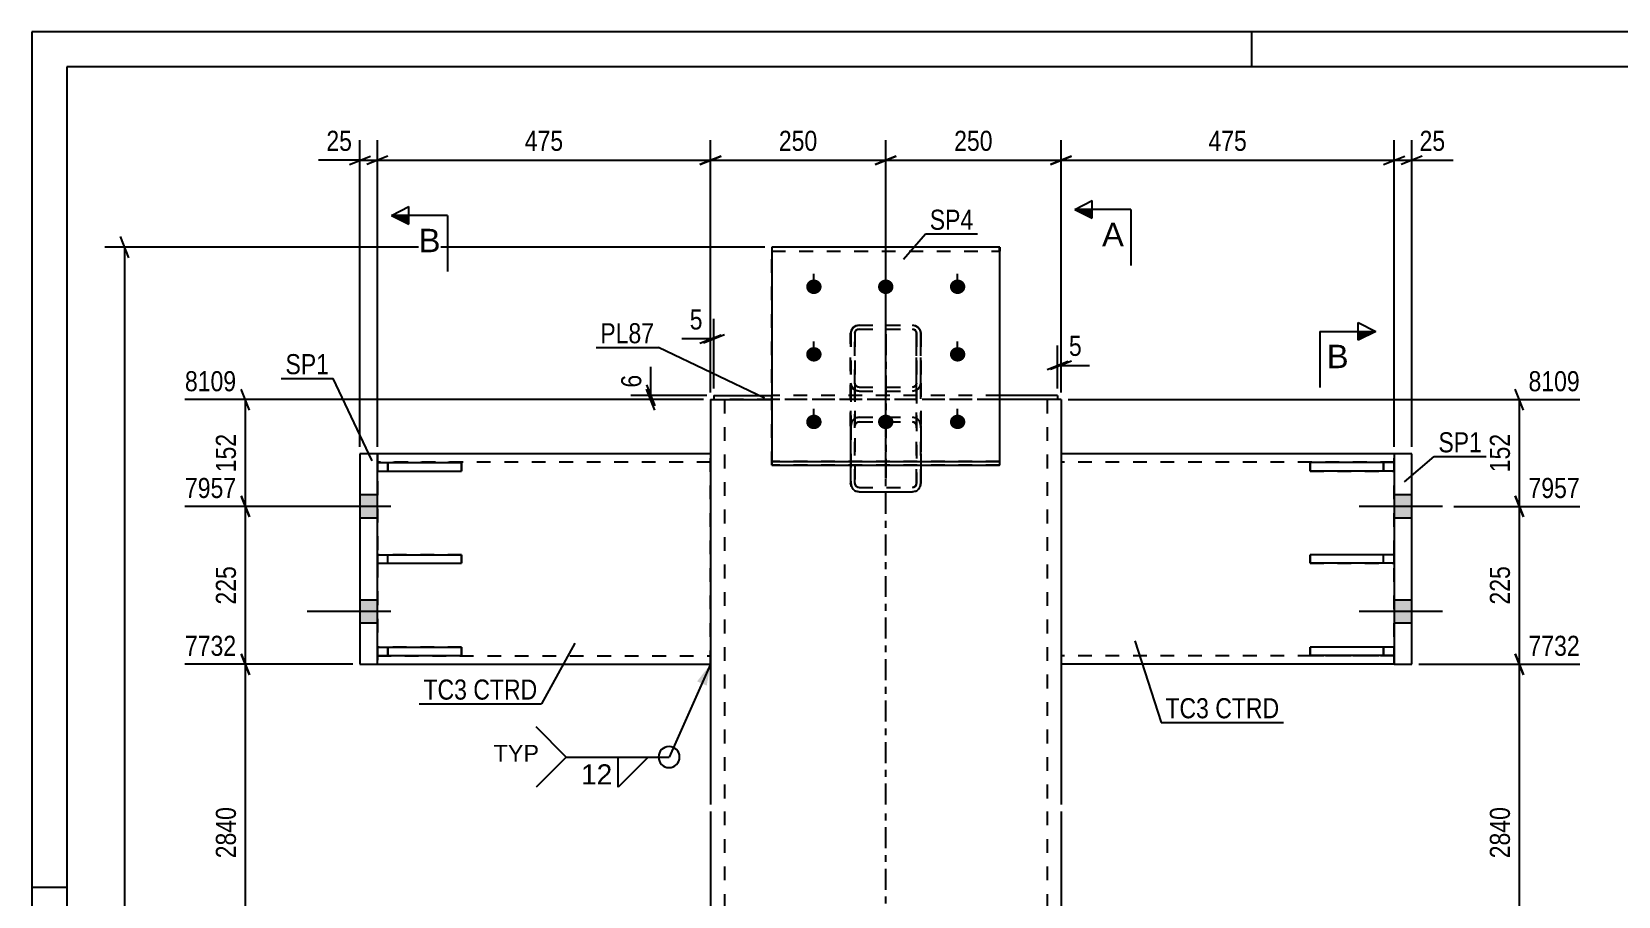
# Model space of a CAD drawing. Header units: millimetres. Extents: x 0 to 594, y 0 to 420.
# Drawn here: x 0 to 226.3, y 296.8 to 420 of the extents above; entities that cross this region are included whole.
import ezdxf

# ---------------------------------------------------------------- set-up
doc = ezdxf.new("R2010")
doc.units = ezdxf.units.MM
doc.linetypes.add('DXK_LINE_DOT2', pattern=[3.9198, 1.9599, -1.9599])
doc.linetypes.add('DXK_LINE_DOT3', pattern=[5.9187, 2.979, -0.9799, 0.9799, -0.9799])
doc.styles.add('Arial', font='arial.ttf', dxfattribs={"height": 0.2})
doc.styles.add('Arial Narrow', font='ARIALN.TTF', dxfattribs={"height": 0.2})

# ---------------------------------------------------------------- blocks, each defined once
blk = doc.blocks.new('Unknown-681868478-1131')
at = {"color": 5, "linetype": 'Continuous'}
for p, q in [((594, 420), (0, 420)), ((0, 420), (0, 0)), ((174, 415), (174, 420)), ((589, 415), (5, 415)), ((5, 415), (5, 5)), ((5, 298), (0, 298))]:
    blk.add_line(p, q, dxfattribs=at)
blk = doc.blocks.new('Bolt-681868478-1264 - 1222')
at = {"color": 1, "linetype": 'DXK_LINE_DOT2'}
for p, q in [((111.55, 384.64), (111.55, 381.8)), ((121.8, 384.64), (121.8, 381.8)), ((132.05, 384.64), (132.05, 381.8)), ((111.55, 375.01), (111.55, 372.17)), ((132.05, 375.01), (132.05, 372.17)), ((111.55, 365.38), (111.55, 362.54)), ((121.8, 365.38), (121.8, 362.54)), ((132.05, 365.38), (132.05, 362.54))]:
    blk.add_line(p, q, dxfattribs=at)
blk = doc.blocks.new('Part-681868478-1282 - 1222')
at = {"color": 7, "linetype": 'DXK_LINE_DOT2'}
for p, q in [((194.3, 345.43), (182.3, 345.43)), ((182.3, 345.43), (182.3, 344.23)), ((182.3, 344.23), (194.3, 344.23)), ((192.8, 344.23), (192.8, 345.43)), ((194.3, 344.23), (194.3, 345.43))]:
    blk.add_line(p, q, dxfattribs=at)
blk = doc.blocks.new('Part-681868478-1377 - 1222')
at = {"color": 2, "linetype": 'Continuous'}
for p, q in [((196.8, 359.83), (194.3, 359.83)), ((194.3, 359.83), (194.3, 329.83)), ((196.8, 329.83), (196.8, 359.83)), ((194.3, 329.83), (196.8, 329.83))]:
    blk.add_line(p, q, dxfattribs=at)
blk = doc.blocks.new('Bolt-681868478-1261 - 1222')
at = {"linetype": 'Continuous'}
for points in [[(194.3, 353.98), (194.3, 350.68), (196.8, 350.68), (196.8, 353.98)], [(194.3, 353.98), (194.3, 350.68), (196.8, 350.68), (196.8, 353.98)], [(194.3, 338.98), (194.3, 335.68), (196.8, 335.68), (196.8, 338.98)], [(194.3, 338.98), (194.3, 335.68), (196.8, 335.68), (196.8, 338.98)]]:
    blk.add_hatch(color=1, dxfattribs=at).paths.add_polyline_path(points)
at = {"color": 1, "linetype": 'Continuous'}
for p, q in [((196.8, 353.98), (194.3, 353.98)), ((196.8, 353.98), (194.3, 353.98)), ((201.2, 352.33), (189.3, 352.33)), ((201.2, 352.33), (189.3, 352.33)), ((196.8, 350.68), (194.3, 350.68)), ((196.8, 350.68), (194.3, 350.68)), ((201.2, 337.33), (189.3, 337.33)), ((201.2, 337.33), (189.3, 337.33)), ((196.8, 338.98), (194.3, 338.98)), ((196.8, 338.98), (194.3, 338.98)), ((196.8, 335.68), (194.3, 335.68)), ((196.8, 335.68), (194.3, 335.68))]:
    blk.add_line(p, q, dxfattribs=at)
blk = doc.blocks.new('Part-681868478-1243 - 1222')
at = {"color": 7, "linetype": 'DXK_LINE_DOT3'}
for p, q in [((121.8, 309.83), (121.8, 377.55)), ((121.8, 214.83), (121.8, 308.83))]:
    blk.add_line(p, q, dxfattribs=at)
at = {"color": 2, "linetype": 'Continuous'}
for p, q in [((96.8, 367.55), (96.8, 309.83)), ((96.8, 367.55), (97.3, 367.55)), ((98.97, 367.55), (100.8, 367.55)), ((100.8, 367.55), (105.54, 367.55)), ((144.62, 367.55), (138.04, 367.55)), ((146.8, 367.55), (146.3, 367.55)), ((146.8, 367.55), (146.8, 309.83)), ((96.8, 308.83), (96.8, 214.83)), ((146.8, 308.83), (146.8, 214.83))]:
    blk.add_line(p, q, dxfattribs=at)
at = {"color": 7, "linetype": 'DXK_LINE_DOT2'}
for p, q in [((96.8, 367.55), (98.97, 367.55)), ((97.3, 367.55), (97.97, 367.55)), ((98.8, 367.55), (98.8, 309.83)), ((138.04, 367.55), (105.54, 367.55)), ((146.3, 367.55), (142.8, 367.55)), ((144.8, 367.55), (144.8, 309.83)), ((98.8, 308.83), (98.8, 214.83)), ((144.8, 308.83), (144.8, 214.83))]:
    blk.add_line(p, q, dxfattribs=at)
blk = doc.blocks.new('Bolt-681868478-1263 - 1222')
at = {"linetype": 'Continuous'}
for points in [[(46.8, 353.98), (46.8, 350.68), (49.3, 350.68), (49.3, 353.98)], [(46.8, 353.98), (46.8, 350.68), (49.3, 350.68), (49.3, 353.98)], [(46.8, 338.98), (46.8, 335.68), (49.3, 335.68), (49.3, 338.98)], [(46.8, 338.98), (46.8, 335.68), (49.3, 335.68), (49.3, 338.98)]]:
    blk.add_hatch(color=1, dxfattribs=at).paths.add_polyline_path(points)
at = {"color": 1, "linetype": 'Continuous'}
for p, q in [((49.3, 353.98), (46.8, 353.98)), ((49.3, 353.98), (46.8, 353.98)), ((51.2, 352.33), (39.3, 352.33)), ((51.2, 352.33), (39.3, 352.33)), ((49.3, 350.68), (46.8, 350.68)), ((49.3, 350.68), (46.8, 350.68)), ((51.2, 337.33), (39.3, 337.33)), ((51.2, 337.33), (39.3, 337.33)), ((49.3, 338.98), (46.8, 338.98)), ((49.3, 338.98), (46.8, 338.98)), ((49.3, 335.68), (46.8, 335.68)), ((49.3, 335.68), (46.8, 335.68))]:
    blk.add_line(p, q, dxfattribs=at)
blk = doc.blocks.new('Part-681868478-1322 - 1222')
at = {"color": 2, "linetype": 'Continuous'}
for p, q in [((97.3, 368.15), (105.54, 368.15)), ((97.3, 368.15), (97.3, 367.55)), ((97.3, 367.55), (98.97, 367.55)), ((146.3, 368.15), (138.04, 368.15)), ((146.3, 367.55), (144.62, 367.55)), ((146.3, 368.15), (146.3, 367.55))]:
    blk.add_line(p, q, dxfattribs=at)
at = {"color": 7, "linetype": 'DXK_LINE_DOT2'}
for p, q in [((144.62, 367.55), (98.97, 367.55)), ((138.04, 368.15), (105.54, 368.15))]:
    blk.add_line(p, q, dxfattribs=at)
blk = doc.blocks.new('Part-681868478-1341 - 1222')
at = {"color": 2, "linetype": 'Continuous'}
for p, q in [((194.3, 332.28), (182.3, 332.28)), ((182.3, 331.08), (182.3, 332.28)), ((194.3, 331.08), (182.3, 331.08)), ((194.3, 332.28), (194.3, 331.08))]:
    blk.add_line(p, q, dxfattribs=at)
at = {"color": 7, "linetype": 'DXK_LINE_DOT2'}
blk.add_line((192.8, 331.08), (192.8, 332.28), dxfattribs=at)
blk = doc.blocks.new('Part-681868478-1274 - 1222')
at = {"color": 7, "linetype": 'DXK_LINE_DOT2'}
for p, q in [((61.3, 358.58), (49.3, 358.58)), ((49.3, 358.58), (49.3, 357.38)), ((50.8, 358.58), (50.8, 357.38)), ((61.3, 357.38), (61.3, 358.58)), ((49.3, 357.38), (61.3, 357.38))]:
    blk.add_line(p, q, dxfattribs=at)
blk = doc.blocks.new('Part-681868478-1276 - 1222')
at = {"color": 7, "linetype": 'DXK_LINE_DOT2'}
for p, q in [((61.3, 345.43), (49.3, 345.43)), ((49.3, 345.43), (49.3, 344.23)), ((49.3, 344.23), (61.3, 344.23)), ((50.8, 344.23), (50.8, 345.43)), ((61.3, 344.23), (61.3, 345.43))]:
    blk.add_line(p, q, dxfattribs=at)
blk = doc.blocks.new('Part-681868478-1277 - 1222')
at = {"color": 2, "linetype": 'Continuous'}
for p, q in [((49.3, 358.58), (61.3, 358.58)), ((49.3, 358.58), (49.3, 357.38)), ((61.3, 358.58), (61.3, 357.38)), ((49.3, 357.38), (61.3, 357.38))]:
    blk.add_line(p, q, dxfattribs=at)
at = {"color": 7, "linetype": 'DXK_LINE_DOT2'}
blk.add_line((50.8, 357.38), (50.8, 358.58), dxfattribs=at)
blk = doc.blocks.new('Part-681868478-1279 - 1222')
at = {"color": 2, "linetype": 'Continuous'}
for p, q in [((49.3, 345.43), (61.3, 345.43)), ((49.3, 345.43), (49.3, 344.23)), ((49.3, 344.23), (61.3, 344.23)), ((61.3, 345.43), (61.3, 344.23))]:
    blk.add_line(p, q, dxfattribs=at)
at = {"color": 7, "linetype": 'DXK_LINE_DOT2'}
blk.add_line((50.8, 344.23), (50.8, 345.43), dxfattribs=at)
blk = doc.blocks.new('Part-681868478-1280 - 1222')
at = {"color": 7, "linetype": 'DXK_LINE_DOT2'}
for p, q in [((194.3, 358.58), (182.3, 358.58)), ((182.3, 358.58), (182.3, 357.38)), ((192.8, 358.58), (192.8, 357.38)), ((194.3, 357.38), (194.3, 358.58)), ((182.3, 357.38), (194.3, 357.38))]:
    blk.add_line(p, q, dxfattribs=at)
blk = doc.blocks.new('Part-681868478-1283 - 1222')
at = {"color": 2, "linetype": 'Continuous'}
for p, q in [((194.3, 358.58), (182.3, 358.58)), ((182.3, 357.38), (182.3, 358.58)), ((194.3, 358.58), (194.3, 357.38)), ((194.3, 357.38), (182.3, 357.38))]:
    blk.add_line(p, q, dxfattribs=at)
at = {"color": 7, "linetype": 'DXK_LINE_DOT2'}
blk.add_line((192.8, 357.38), (192.8, 358.58), dxfattribs=at)
blk = doc.blocks.new('Part-681868478-1285 - 1222')
at = {"color": 2, "linetype": 'Continuous'}
for p, q in [((194.3, 345.43), (182.3, 345.43)), ((182.3, 344.23), (182.3, 345.43)), ((194.3, 344.23), (182.3, 344.23)), ((194.3, 345.43), (194.3, 344.23))]:
    blk.add_line(p, q, dxfattribs=at)
at = {"color": 7, "linetype": 'DXK_LINE_DOT2'}
blk.add_line((192.8, 344.23), (192.8, 345.43), dxfattribs=at)
blk = doc.blocks.new('Part-681868478-1305 - 1222')
at = {"color": 2, "linetype": 'Continuous'}
for p, q in [((138.05, 389.29), (105.55, 389.29)), ((105.55, 389.29), (105.55, 389.28)), ((138.05, 389.29), (138.05, 389.28))]:
    blk.add_line(p, q, dxfattribs=at)
at = {"color": 7, "linetype": 'DXK_LINE_DOT2'}
for p, q in [((105.55, 358.2), (105.55, 389.29)), ((105.55, 389.28), (105.55, 388.74)), ((138.05, 358.2), (138.05, 389.29)), ((138.05, 389.28), (138.05, 388.74)), ((105.55, 388.74), (138.05, 388.74)), ((138.05, 358.75), (105.55, 358.75)), ((138.05, 358.2), (105.55, 358.2))]:
    blk.add_line(p, q, dxfattribs=at)
blk = doc.blocks.new('Part-681868478-1307 - 1222')
at = {"color": 7, "linetype": 'DXK_LINE_DOT2'}
for p, q in [((117.15, 377.84), (117.54, 378.08)), ((117.54, 378.08), (118, 378.17)), ((118, 378.17), (125.6, 378.17)), ((125.6, 378.17), (126.05, 378.08)), ((126.05, 378.08), (126.44, 377.84)), ((116.8, 377.04), (116.89, 377.47)), ((116.8, 377.04), (116.8, 369.89)), ((116.8, 377.04), (116.8, 363.77)), ((116.89, 377.47), (117.15, 377.84)), ((117.44, 377.25), (117.4, 377.04)), ((117.4, 369.9), (117.4, 377.04)), ((117.4, 377.04), (117.4, 363.77)), ((117.57, 377.44), (117.44, 377.25)), ((117.77, 377.56), (117.57, 377.44)), ((118, 377.6), (117.77, 377.56)), ((118, 377.6), (125.6, 377.6)), ((125.82, 377.56), (125.6, 377.6)), ((126.02, 377.44), (125.82, 377.56)), ((126.15, 377.25), (126.02, 377.44)), ((126.2, 377.04), (126.15, 377.25)), ((126.2, 377.04), (126.2, 368.94)), ((126.2, 363.77), (126.2, 377.04)), ((126.44, 377.84), (126.7, 377.47)), ((126.7, 377.47), (126.8, 377.04)), ((126.8, 377.04), (126.8, 369.9)), ((126.8, 363.77), (126.8, 377.04)), ((116.89, 369.47), (116.8, 369.9)), ((116.8, 355.68), (116.8, 369.89)), ((117.15, 369.1), (116.89, 369.47)), ((117.54, 368.86), (117.15, 369.1)), ((117.4, 369.9), (117.4, 355.68)), ((117.4, 369.9), (117.44, 369.68)), ((117.44, 369.68), (117.57, 369.5)), ((118, 368.77), (117.54, 368.86)), ((117.57, 369.5), (117.77, 369.38)), ((117.77, 369.38), (118, 369.33)), ((118, 369.33), (125.6, 369.33)), ((125.6, 369.33), (125.82, 369.38)), ((126.05, 368.86), (125.6, 368.77)), ((125.82, 369.38), (126.02, 369.5)), ((126.02, 369.5), (126.15, 369.68)), ((126.44, 369.1), (126.05, 368.86)), ((126.15, 369.68), (126.2, 369.9)), ((126.2, 368.94), (126.2, 355.68)), ((126.7, 369.47), (126.44, 369.1)), ((126.8, 369.9), (126.7, 369.47)), ((126.8, 369.9), (126.8, 355.68)), ((118, 368.77), (125.6, 368.77)), ((117.77, 365), (117.54, 364.95)), ((117.57, 364.22), (117.77, 364.36)), ((118, 365.05), (117.77, 365)), ((117.77, 364.36), (118, 364.41)), ((118, 365.05), (125.6, 365.05)), ((118, 364.41), (125.6, 364.41)), ((126.05, 364.95), (125.6, 365.05)), ((125.6, 364.41), (125.82, 364.36)), ((125.82, 364.36), (126.02, 364.22)), ((116.89, 364.26), (116.8, 363.77)), ((116.8, 363.77), (116.8, 355.68)), ((117.4, 363.77), (117.44, 364.01)), ((117.4, 355.68), (117.4, 363.77)), ((117.44, 364.01), (117.57, 364.22)), ((126.02, 364.22), (126.15, 364.01)), ((126.15, 364.01), (126.2, 363.77)), ((126.2, 355.68), (126.2, 363.77)), ((126.8, 363.77), (126.7, 364.26)), ((126.8, 355.68), (126.8, 363.77)), ((116.8, 355.68), (116.89, 355.19)), ((117.44, 355.44), (117.4, 355.68)), ((117.57, 355.23), (117.44, 355.44)), ((117.77, 355.09), (117.57, 355.23)), ((126.02, 355.23), (125.82, 355.09)), ((126.15, 355.44), (126.02, 355.23)), ((126.2, 355.68), (126.15, 355.44)), ((126.7, 355.19), (126.8, 355.68)), ((117.54, 354.5), (118, 354.4)), ((118, 355.04), (117.77, 355.09)), ((118, 355.04), (125.6, 355.04)), ((118, 354.4), (125.6, 354.4)), ((125.82, 355.09), (125.6, 355.04)), ((125.6, 354.4), (126.05, 354.5))]:
    blk.add_line(p, q, dxfattribs=at)
at = {"color": 7, "linetype": 'DXK_LINE_DOT3'}
blk.add_line((121.8, 376.89), (121.8, 356.31), dxfattribs=at)
at = {"color": 7, "linetype": 'DXK_LINE_DOT2'}
for centre, start, end in [((118.05, 363.82), 114.32, 159.2417), ((125.54, 363.82), 20.7583, 65.68), ((118.05, 355.63), 200.7583, 245.68), ((125.54, 355.63), 294.32, 339.2417)]:
    blk.add_arc(centre, 1.24, start, end, dxfattribs=at)
blk = doc.blocks.new('Part-681868478-1324 - 1222')
at = {"color": 7, "linetype": 'DXK_LINE_DOT2'}
for p, q in [((61.3, 332.28), (49.3, 332.28)), ((49.3, 332.28), (49.3, 331.08)), ((49.3, 331.08), (61.3, 331.08)), ((50.8, 332.28), (50.8, 331.08)), ((61.3, 331.08), (61.3, 332.28))]:
    blk.add_line(p, q, dxfattribs=at)
blk = doc.blocks.new('Part-681868478-1327 - 1222')
at = {"color": 2, "linetype": 'Continuous'}
for p, q in [((49.3, 332.28), (61.3, 332.28)), ((49.3, 332.28), (49.3, 331.08)), ((49.3, 331.08), (61.3, 331.08)), ((61.3, 332.28), (61.3, 331.08))]:
    blk.add_line(p, q, dxfattribs=at)
at = {"color": 7, "linetype": 'DXK_LINE_DOT2'}
blk.add_line((50.8, 331.08), (50.8, 332.28), dxfattribs=at)
blk = doc.blocks.new('Part-681868478-1338 - 1222')
at = {"color": 7, "linetype": 'DXK_LINE_DOT2'}
for p, q in [((194.3, 332.28), (182.3, 332.28)), ((182.3, 332.28), (182.3, 331.08)), ((182.3, 331.08), (194.3, 331.08)), ((192.8, 332.28), (192.8, 331.08)), ((194.3, 331.08), (194.3, 332.28))]:
    blk.add_line(p, q, dxfattribs=at)
blk = doc.blocks.new('Part-681868478-1357 - 1222')
at = {"color": 2, "linetype": 'Continuous'}
for p, q in [((46.8, 359.83), (46.8, 329.83)), ((49.3, 359.83), (46.8, 359.83)), ((49.3, 329.83), (49.3, 359.83)), ((46.8, 329.83), (49.3, 329.83))]:
    blk.add_line(p, q, dxfattribs=at)
blk = doc.blocks.new('Part-681868478-1439 - 1222')
at = {"color": 2, "linetype": 'Continuous'}
for p, q in [((96.8, 359.83), (49.3, 359.83)), ((49.3, 329.83), (96.8, 329.83))]:
    blk.add_line(p, q, dxfattribs=at)
at = {"color": 7, "linetype": 'DXK_LINE_DOT2'}
for p, q in [((49.3, 359.83), (49.3, 329.83)), ((96.8, 329.83), (96.8, 359.83)), ((96.8, 358.63), (49.3, 358.63)), ((49.3, 331.03), (96.8, 331.03))]:
    blk.add_line(p, q, dxfattribs=at)
blk = doc.blocks.new('Part-681868478-1451 - 1222')
at = {"color": 2, "linetype": 'Continuous'}
for p, q in [((194.3, 359.83), (146.8, 359.83)), ((194.3, 329.83), (146.8, 329.83))]:
    blk.add_line(p, q, dxfattribs=at)
at = {"color": 7, "linetype": 'DXK_LINE_DOT2'}
for p, q in [((146.8, 359.83), (146.8, 329.83)), ((194.3, 329.83), (194.3, 359.83)), ((194.3, 358.63), (146.8, 358.63)), ((194.3, 331.03), (146.8, 331.03))]:
    blk.add_line(p, q, dxfattribs=at)
blk = doc.blocks.new('Part-681868478-1472 - 1222')
at = {"color": 7, "linetype": 'DXK_LINE_DOT2'}
for p, q in [((117.54, 378.08), (117.15, 377.83)), ((117.99, 378.16), (117.54, 378.08)), ((117.99, 378.16), (125.59, 378.16)), ((126.05, 378.08), (125.59, 378.16)), ((126.44, 377.83), (126.05, 378.08)), ((116.89, 377.47), (116.79, 377.04)), ((116.79, 363.77), (116.79, 377.04)), ((116.79, 377.04), (116.79, 369.89)), ((117.15, 377.83), (116.89, 377.47)), ((117.39, 377.04), (117.44, 377.25)), ((117.39, 377.04), (117.39, 363.77)), ((117.39, 369.89), (117.39, 377.04)), ((117.44, 377.25), (117.57, 377.43)), ((117.57, 377.43), (117.77, 377.56)), ((117.77, 377.56), (117.99, 377.6)), ((117.99, 377.6), (125.59, 377.6)), ((125.59, 377.6), (125.82, 377.56)), ((125.82, 377.56), (126.02, 377.43)), ((126.02, 377.43), (126.15, 377.25)), ((126.15, 377.25), (126.19, 377.04)), ((126.19, 377.04), (126.19, 363.77)), ((126.19, 369.89), (126.19, 377.04)), ((126.7, 377.47), (126.44, 377.83)), ((126.79, 377.04), (126.7, 377.47)), ((126.79, 363.77), (126.79, 377.04)), ((126.79, 369.89), (126.79, 377.04)), ((116.79, 369.89), (116.79, 358.2)), ((116.79, 369.89), (116.89, 369.46)), ((116.89, 369.46), (117.15, 369.1)), ((117.15, 369.1), (117.54, 368.85)), ((117.39, 355.68), (117.39, 369.89)), ((117.44, 369.68), (117.39, 369.89)), ((117.57, 369.5), (117.44, 369.68)), ((117.54, 368.85), (117.99, 368.77)), ((117.77, 369.37), (117.57, 369.5)), ((117.99, 369.33), (117.77, 369.37)), ((117.99, 369.33), (125.59, 369.33)), ((125.82, 369.37), (125.59, 369.33)), ((125.59, 368.77), (126.05, 368.85)), ((126.02, 369.5), (125.82, 369.37)), ((126.15, 369.68), (126.02, 369.5)), ((126.05, 368.85), (126.44, 369.1)), ((126.19, 369.89), (126.15, 369.68)), ((126.19, 355.68), (126.19, 369.89)), ((126.44, 369.1), (126.7, 369.46)), ((126.7, 369.46), (126.79, 369.89)), ((126.79, 369.89), (126.79, 358.2)), ((117.99, 368.77), (125.59, 368.77)), ((117.54, 364.95), (117.99, 365.04)), ((117.77, 364.36), (117.57, 364.22)), ((117.99, 364.41), (117.77, 364.36)), ((117.99, 365.04), (125.59, 365.04)), ((117.99, 364.41), (125.59, 364.41)), ((125.59, 365.04), (126.05, 364.95)), ((125.82, 364.36), (125.59, 364.41)), ((126.02, 364.22), (125.82, 364.36)), ((116.79, 363.77), (116.89, 364.26)), ((116.79, 363.77), (116.79, 358.2)), ((117.44, 364.01), (117.39, 363.77)), ((117.39, 355.68), (117.39, 363.77)), ((117.57, 364.22), (117.44, 364.01)), ((126.15, 364.01), (126.02, 364.22)), ((126.19, 363.77), (126.15, 364.01)), ((126.19, 355.68), (126.19, 363.77)), ((126.7, 364.26), (126.79, 363.77)), ((126.79, 363.77), (126.79, 358.2)), ((117.39, 355.68), (117.44, 355.43)), ((117.44, 355.43), (117.57, 355.23)), ((126.02, 355.23), (126.15, 355.43)), ((126.15, 355.43), (126.19, 355.68)), ((117.57, 355.23), (117.77, 355.09)), ((117.77, 355.09), (117.99, 355.04)), ((117.99, 355.04), (125.59, 355.04)), ((125.59, 355.04), (125.82, 355.09)), ((125.82, 355.09), (126.02, 355.23))]:
    blk.add_line(p, q, dxfattribs=at)
at = {"color": 7, "linetype": 'DXK_LINE_DOT3'}
blk.add_line((121.79, 356.3), (121.79, 376.89), dxfattribs=at)
at = {"color": 2, "linetype": 'Continuous'}
for p, q in [((116.79, 358.2), (116.79, 355.68)), ((126.79, 358.2), (126.79, 355.68)), ((116.89, 355.19), (116.79, 355.68)), ((126.79, 355.68), (126.7, 355.19)), ((117.99, 354.4), (117.54, 354.5)), ((117.99, 354.4), (125.59, 354.4)), ((126.05, 354.5), (125.59, 354.4))]:
    blk.add_line(p, q, dxfattribs=at)
at = {"color": 7, "linetype": 'DXK_LINE_DOT2'}
for centre, start, end in [((118.05, 363.82), 114.3199, 159.2417), ((125.54, 363.82), 20.7584, 65.6801)]:
    blk.add_arc(centre, 1.24, start, end, dxfattribs=at)
at = {"color": 2, "linetype": 'Continuous'}
for centre, start, end in [((118.05, 355.63), 200.7584, 245.6801), ((125.54, 355.63), 294.3199, 339.2417)]:
    blk.add_arc(centre, 1.24, start, end, dxfattribs=at)
blk = doc.blocks.new('Part-681868478-1490 - 1222')
at = {"color": 2, "linetype": 'Continuous'}
for p, q in [((138.04, 389.28), (105.54, 389.28)), ((105.54, 389.28), (105.54, 358.2)), ((138.04, 389.28), (138.04, 358.2)), ((105.54, 358.74), (138.04, 358.74)), ((105.54, 358.2), (138.04, 358.2))]:
    blk.add_line(p, q, dxfattribs=at)
at = {"color": 7, "linetype": 'DXK_LINE_DOT2'}
for p, q in [((105.54, 389.28), (105.54, 388.74)), ((138.04, 388.74), (138.04, 389.28)), ((105.54, 388.74), (138.04, 388.74))]:
    blk.add_line(p, q, dxfattribs=at)
blk = doc.blocks.new('Bolt-681868478-1491 - 1222')
at = {"linetype": 'Continuous'}
for points in [[(111.54, 382.61), (111.32, 382.63), (111.1, 382.7), (110.9, 382.81), (110.73, 382.95), (110.59, 383.13), (110.5, 383.32), (110.45, 383.54), (110.45, 383.75), (110.5, 383.96), (110.59, 384.16), (110.73, 384.34), (110.9, 384.48), (111.1, 384.59), (111.32, 384.66), (111.54, 384.68), (111.77, 384.66), (111.99, 384.59), (112.19, 384.48), (112.36, 384.34), (112.5, 384.16), (112.59, 383.96), (112.64, 383.75), (112.64, 383.54), (112.59, 383.32), (112.5, 383.13), (112.36, 382.95), (112.19, 382.81), (111.99, 382.7), (111.77, 382.63)], [(121.79, 382.61), (121.57, 382.63), (121.35, 382.7), (121.15, 382.81), (120.98, 382.95), (120.84, 383.13), (120.75, 383.32), (120.7, 383.54), (120.7, 383.75), (120.75, 383.96), (120.84, 384.16), (120.98, 384.34), (121.15, 384.48), (121.35, 384.59), (121.57, 384.66), (121.79, 384.68), (122.02, 384.66), (122.24, 384.59), (122.44, 384.48), (122.61, 384.34), (122.75, 384.16), (122.84, 383.96), (122.89, 383.75), (122.89, 383.54), (122.84, 383.32), (122.75, 383.13), (122.61, 382.95), (122.44, 382.81), (122.24, 382.7), (122.02, 382.63)], [(132.04, 382.61), (131.82, 382.63), (131.6, 382.7), (131.4, 382.81), (131.23, 382.95), (131.09, 383.13), (131, 383.32), (130.95, 383.54), (130.95, 383.75), (131, 383.96), (131.09, 384.16), (131.23, 384.34), (131.4, 384.48), (131.6, 384.59), (131.82, 384.66), (132.04, 384.68), (132.27, 384.66), (132.49, 384.59), (132.69, 384.48), (132.86, 384.34), (133, 384.16), (133.09, 383.96), (133.14, 383.75), (133.14, 383.54), (133.09, 383.32), (133, 383.13), (132.86, 382.95), (132.69, 382.81), (132.49, 382.7), (132.27, 382.63)], [(111.54, 372.98), (111.32, 373), (111.1, 373.07), (110.9, 373.18), (110.73, 373.32), (110.59, 373.5), (110.5, 373.69), (110.45, 373.9), (110.45, 374.12), (110.5, 374.33), (110.59, 374.53), (110.73, 374.7), (110.9, 374.85), (111.1, 374.96), (111.32, 375.02), (111.54, 375.05), (111.77, 375.02), (111.99, 374.96), (112.19, 374.85), (112.36, 374.7), (112.5, 374.53), (112.59, 374.33), (112.64, 374.12), (112.64, 373.9), (112.59, 373.69), (112.5, 373.5), (112.36, 373.32), (112.19, 373.18), (111.99, 373.07), (111.77, 373)], [(132.04, 372.98), (131.82, 373), (131.6, 373.07), (131.4, 373.18), (131.23, 373.32), (131.09, 373.5), (131, 373.69), (130.95, 373.9), (130.95, 374.12), (131, 374.33), (131.09, 374.53), (131.23, 374.7), (131.4, 374.85), (131.6, 374.96), (131.82, 375.02), (132.04, 375.05), (132.27, 375.02), (132.49, 374.96), (132.69, 374.85), (132.86, 374.7), (133, 374.53), (133.09, 374.33), (133.14, 374.12), (133.14, 373.9), (133.09, 373.69), (133, 373.5), (132.86, 373.32), (132.69, 373.18), (132.49, 373.07), (132.27, 373)], [(111.54, 363.35), (111.32, 363.37), (111.1, 363.44), (110.9, 363.54), (110.73, 363.69), (110.59, 363.86), (110.5, 364.06), (110.45, 364.27), (110.45, 364.49), (110.5, 364.7), (110.59, 364.9), (110.73, 365.07), (110.9, 365.22), (111.1, 365.32), (111.32, 365.39), (111.54, 365.41), (111.77, 365.39), (111.99, 365.32), (112.19, 365.22), (112.36, 365.07), (112.5, 364.9), (112.59, 364.7), (112.64, 364.49), (112.64, 364.27), (112.59, 364.06), (112.5, 363.86), (112.36, 363.69), (112.19, 363.54), (111.99, 363.44), (111.77, 363.37)], [(121.79, 363.35), (121.57, 363.37), (121.35, 363.44), (121.15, 363.54), (120.98, 363.69), (120.84, 363.86), (120.75, 364.06), (120.7, 364.27), (120.7, 364.49), (120.75, 364.7), (120.84, 364.9), (120.98, 365.07), (121.15, 365.22), (121.35, 365.32), (121.57, 365.39), (121.79, 365.41), (122.02, 365.39), (122.24, 365.32), (122.44, 365.22), (122.61, 365.07), (122.75, 364.9), (122.84, 364.7), (122.89, 364.49), (122.89, 364.27), (122.84, 364.06), (122.75, 363.86), (122.61, 363.69), (122.44, 363.54), (122.24, 363.44), (122.02, 363.37)], [(132.04, 363.35), (131.82, 363.37), (131.6, 363.44), (131.4, 363.54), (131.23, 363.69), (131.09, 363.86), (131, 364.06), (130.95, 364.27), (130.95, 364.49), (131, 364.7), (131.09, 364.9), (131.23, 365.07), (131.4, 365.22), (131.6, 365.32), (131.82, 365.39), (132.04, 365.41), (132.27, 365.39), (132.49, 365.32), (132.69, 365.22), (132.86, 365.07), (133, 364.9), (133.09, 364.7), (133.14, 364.49), (133.14, 364.27), (133.09, 364.06), (133, 363.86), (132.86, 363.69), (132.69, 363.54), (132.49, 363.44), (132.27, 363.37)]]:
    blk.add_hatch(color=1, dxfattribs=at).paths.add_polyline_path(points)
at = {"color": 1, "linetype": 'Continuous'}
for p, q in [((111.54, 382.65), (111.54, 385.49)), ((121.79, 382.65), (121.79, 385.49)), ((132.04, 382.65), (132.04, 385.49)), ((111.54, 373.02), (111.54, 375.86)), ((132.04, 373.02), (132.04, 375.86)), ((111.54, 363.39), (111.54, 366.23)), ((121.79, 363.39), (121.79, 366.23)), ((132.04, 363.39), (132.04, 366.23))]:
    blk.add_line(p, q, dxfattribs=at)
blk = doc.blocks.new('StraightDimension-681868478-8241 - 1222')
at = {"color": 7, "linetype": 'Continuous'}
for p, q in [((104.55, 389.29), (10.42, 389.29)), ((13.87, 387.79), (12.67, 390.79)), ((13.27, 176.33), (13.27, 389.29))]:
    blk.add_line(p, q, dxfattribs=at)
blk = doc.blocks.new('StraightDimension-681868478-24556 - 1222')
at = {"color": 7, "linetype": 'Continuous'}
for p, q in [((212.76, 366.05), (211.56, 369.05)), ((147.8, 367.55), (220.77, 367.55)), ((212.16, 352.33), (212.16, 367.55)), ((211.56, 353.83), (212.76, 350.83)), ((202.8, 352.33), (220.77, 352.33))]:
    blk.add_line(p, q, dxfattribs=at)
at = {"color": 0, "linetype": 'Continuous'}
blk.add_wipeout([(221.37, 368.15), (221.37, 372.35), (212.86, 372.35), (212.86, 368.15)], dxfattribs=at)
at = {"color": 0}
blk.add_wipeout([(211.4, 363.28), (207.2, 363.28), (207.2, 356.6), (211.4, 356.6)], dxfattribs=at)
at = {"color": 3, "linetype": 'Continuous', "style": 'Arial Narrow'}
blk.add_text('8109', height=2.863, dxfattribs=at).set_placement((213.46, 368.75))
at = {"color": 3, "style": 'Arial Narrow'}
blk.add_text('152', height=2.863, rotation=90.0002, dxfattribs=at).set_placement((210.81, 357.2))
blk = doc.blocks.new('StraightDimension-681868478-1706 - 1222')
at = {"color": 7, "linetype": 'Continuous'}
for p, q in [((46.8, 360.83), (46.8, 404.52)), ((49.3, 360.83), (49.3, 404.52)), ((45.3, 401.07), (48.3, 402.27)), ((46.8, 401.67), (49.3, 401.67)), ((50.8, 402.27), (47.8, 401.07))]:
    blk.add_line(p, q, dxfattribs=at)
at = {"color": 0}
blk.add_wipeout([(46.27, 402.42), (46.27, 406.62), (41.42, 406.62), (41.42, 402.42)], dxfattribs=at)
at = {"color": 7, "linetype": 'Continuous'}
blk.add_line((46.8, 401.67), (40.89, 401.67), dxfattribs=at)
blk.add_line((46.8, 401.67), (40.89, 401.67), dxfattribs=at)
at = {"color": 3, "style": 'Arial Narrow'}
blk.add_text('25', height=2.863, dxfattribs=at).set_placement((42.02, 403.02))
blk = doc.blocks.new('StraightDimension-681868478-1627 - 1222')
at = {"color": 7, "linetype": 'Continuous'}
for p, q in [((87.68, 369.65), (88.88, 366.65)), ((88.88, 366.05), (87.68, 369.05)), ((96.3, 368.15), (85.43, 368.15)), ((95.8, 367.55), (85.43, 367.55)), ((88.28, 367.55), (88.28, 368.15))]:
    blk.add_line(p, q, dxfattribs=at)
at = {"color": 0}
blk.add_wipeout([(87.53, 371.7), (83.33, 371.7), (83.33, 368.67), (87.53, 368.67)], dxfattribs=at)
at = {"color": 7, "linetype": 'Continuous'}
blk.add_line((88.28, 368.15), (88.28, 372.22), dxfattribs=at)
blk.add_line((88.28, 368.15), (88.28, 372.22), dxfattribs=at)
at = {"color": 3, "style": 'Arial Narrow'}
blk.add_text('6', height=2.86, rotation=90.0002, dxfattribs=at).set_placement((86.93, 369.27))
blk = doc.blocks.new('StraightDimension-681868478-1666 - 1222')
at = {"color": 7, "linetype": 'Continuous'}
for p, q in [((194.3, 360.83), (194.3, 404.52)), ((196.8, 360.83), (196.8, 404.52)), ((192.8, 401.07), (195.8, 402.27)), ((194.3, 401.67), (196.8, 401.67)), ((198.3, 402.27), (195.3, 401.07))]:
    blk.add_line(p, q, dxfattribs=at)
at = {"color": 0}
blk.add_wipeout([(202.18, 402.42), (202.18, 406.62), (197.32, 406.62), (197.32, 402.42)], dxfattribs=at)
at = {"color": 7, "linetype": 'Continuous'}
blk.add_line((196.8, 401.67), (202.71, 401.67), dxfattribs=at)
blk.add_line((196.8, 401.67), (202.71, 401.67), dxfattribs=at)
at = {"color": 3, "style": 'Arial Narrow'}
blk.add_text('25', height=2.863, dxfattribs=at).set_placement((197.92, 403.02))
blk = doc.blocks.new('StraightDimension-681868478-1674 - 1222')
at = {"color": 7, "linetype": 'Continuous'}
for p, q in [((146.8, 368.55), (146.8, 404.52)), ((194.3, 360.83), (194.3, 404.52)), ((148.3, 402.27), (145.3, 401.07)), ((146.8, 401.67), (194.3, 401.67)), ((192.8, 401.07), (195.8, 402.27))]:
    blk.add_line(p, q, dxfattribs=at)
at = {"color": 0}
blk.add_wipeout([(173.89, 402.42), (173.89, 406.62), (167.21, 406.62), (167.21, 402.42)], dxfattribs=at)
at = {"color": 3, "style": 'Arial Narrow'}
blk.add_text('475', height=2.863, dxfattribs=at).set_placement((167.81, 403.02))
blk = doc.blocks.new('StraightDimension-681868478-1682 - 1222')
at = {"color": 7, "linetype": 'Continuous'}
for p, q in [((121.8, 369.15), (121.8, 404.52)), ((146.8, 368.55), (146.8, 404.52)), ((123.3, 402.27), (120.3, 401.07)), ((121.8, 401.67), (146.8, 401.67)), ((145.3, 401.07), (148.3, 402.27))]:
    blk.add_line(p, q, dxfattribs=at)
at = {"color": 0}
blk.add_wipeout([(137.64, 402.42), (137.64, 406.62), (130.95, 406.62), (130.95, 402.42)], dxfattribs=at)
at = {"color": 3, "style": 'Arial Narrow'}
blk.add_text('250', height=2.863, dxfattribs=at).set_placement((131.55, 403.02))
blk = doc.blocks.new('StraightDimension-681868478-1690 - 1222')
at = {"color": 7, "linetype": 'Continuous'}
for p, q in [((96.8, 368.55), (96.8, 404.52)), ((121.8, 369.15), (121.8, 404.52)), ((98.3, 402.27), (95.3, 401.07)), ((96.8, 401.67), (121.8, 401.67)), ((120.3, 401.07), (123.3, 402.27))]:
    blk.add_line(p, q, dxfattribs=at)
at = {"color": 0}
blk.add_wipeout([(112.64, 402.42), (112.64, 406.62), (105.95, 406.62), (105.95, 402.42)], dxfattribs=at)
at = {"color": 3, "style": 'Arial Narrow'}
blk.add_text('250', height=2.863, dxfattribs=at).set_placement((106.55, 403.02))
blk = doc.blocks.new('StraightDimension-681868478-1698 - 1222')
at = {"color": 7, "linetype": 'Continuous'}
for p, q in [((49.3, 360.83), (49.3, 404.52)), ((96.8, 368.55), (96.8, 404.52)), ((50.8, 402.27), (47.8, 401.07)), ((49.3, 401.67), (96.8, 401.67)), ((95.3, 401.07), (98.3, 402.27))]:
    blk.add_line(p, q, dxfattribs=at)
at = {"color": 0}
blk.add_wipeout([(76.39, 402.42), (76.39, 406.62), (69.71, 406.62), (69.71, 402.42)], dxfattribs=at)
at = {"color": 3, "style": 'Arial Narrow'}
blk.add_text('475', height=2.863, dxfattribs=at).set_placement((70.31, 403.02))
blk = doc.blocks.new('StraightDimension-681868478-1851 - 1222')
at = {"color": 7, "linetype": 'Continuous'}
for p, q in [((146.3, 369.15), (146.3, 375.29)), ((146.8, 368.55), (146.8, 375.29)), ((144.8, 371.84), (147.8, 373.04)), ((148.3, 373.04), (145.3, 371.84)), ((146.3, 372.44), (146.8, 372.44))]:
    blk.add_line(p, q, dxfattribs=at)
at = {"color": 0}
blk.add_wipeout([(150.35, 373.19), (150.35, 377.39), (147.32, 377.39), (147.32, 373.19)], dxfattribs=at)
at = {"color": 7, "linetype": 'Continuous'}
blk.add_line((146.8, 372.44), (150.87, 372.44), dxfattribs=at)
blk.add_line((146.8, 372.44), (150.87, 372.44), dxfattribs=at)
at = {"color": 3, "style": 'Arial Narrow'}
blk.add_text('5', height=2.86, dxfattribs=at).set_placement((147.92, 373.79))
blk = doc.blocks.new('StraightDimension-681868478-24475 - 1222')
at = {"color": 7, "linetype": 'Continuous'}
for p, q in [((31.07, 366.05), (29.87, 369.05)), ((95.8, 367.55), (21.85, 367.55)), ((30.47, 352.33), (30.47, 367.55)), ((29.87, 353.83), (31.07, 350.83)), ((40.8, 352.33), (21.85, 352.33))]:
    blk.add_line(p, q, dxfattribs=at)
at = {"color": 0, "linetype": 'Continuous'}
blk.add_wipeout([(29.77, 368.15), (29.77, 372.35), (21.25, 372.35), (21.25, 368.15)], dxfattribs=at)
at = {"color": 0}
blk.add_wipeout([(29.72, 363.28), (25.52, 363.28), (25.52, 356.6), (29.72, 356.6)], dxfattribs=at)
at = {"color": 3, "linetype": 'Continuous', "style": 'Arial Narrow'}
blk.add_text('8109', height=2.863, dxfattribs=at).set_placement((21.85, 368.75))
at = {"color": 3, "style": 'Arial Narrow'}
blk.add_text('152', height=2.863, rotation=90.0002, dxfattribs=at).set_placement((29.12, 357.2))
blk = doc.blocks.new('StraightDimension-681868478-8230 - 1222')
at = {"color": 7, "linetype": 'Continuous'}
for p, q in [((96.8, 368.55), (96.8, 379.05)), ((97.3, 369.15), (97.3, 379.05)), ((95.3, 375.6), (98.3, 376.8)), ((98.8, 376.8), (95.8, 375.6)), ((96.8, 376.2), (97.3, 376.2))]:
    blk.add_line(p, q, dxfattribs=at)
at = {"color": 0}
blk.add_wipeout([(96.27, 376.95), (96.27, 381.15), (93.24, 381.15), (93.24, 376.95)], dxfattribs=at)
at = {"color": 7, "linetype": 'Continuous'}
blk.add_line((96.8, 376.2), (92.72, 376.2), dxfattribs=at)
blk.add_line((96.8, 376.2), (92.72, 376.2), dxfattribs=at)
at = {"color": 3, "style": 'Arial Narrow'}
blk.add_text('5', height=2.86, dxfattribs=at).set_placement((93.84, 377.55))
blk = doc.blocks.new('StraightDimension-681868478-24476 - 1222')
at = {"color": 7, "linetype": 'Continuous'}
for p, q in [((31.07, 350.83), (29.87, 353.83)), ((40.8, 352.33), (21.85, 352.33)), ((30.47, 329.83), (30.47, 352.33)), ((29.87, 331.33), (31.07, 328.33)), ((45.8, 329.83), (21.85, 329.83))]:
    blk.add_line(p, q, dxfattribs=at)
at = {"color": 0, "linetype": 'Continuous'}
blk.add_wipeout([(29.77, 352.93), (29.77, 357.13), (21.25, 357.13), (21.25, 352.93)], dxfattribs=at)
at = {"color": 0}
blk.add_wipeout([(29.72, 344.42), (25.52, 344.42), (25.52, 337.74), (29.72, 337.74)], dxfattribs=at)
at = {"color": 3, "linetype": 'Continuous', "style": 'Arial Narrow'}
blk.add_text('7957', height=2.863, dxfattribs=at).set_placement((21.85, 353.53))
at = {"color": 3, "style": 'Arial Narrow'}
blk.add_text('225', height=2.863, rotation=90.0002, dxfattribs=at).set_placement((29.12, 338.34))
blk = doc.blocks.new('StraightDimension-681868478-24477 - 1222')
at = {"color": 7, "linetype": 'Continuous'}
for p, q in [((31.07, 328.33), (29.87, 331.33)), ((45.8, 329.83), (21.85, 329.83)), ((30.47, 281.83), (30.47, 329.83)), ((29.87, 283.33), (31.07, 280.33)), ((40.8, 281.83), (21.85, 281.83))]:
    blk.add_line(p, q, dxfattribs=at)
at = {"color": 0, "linetype": 'Continuous'}
blk.add_wipeout([(29.77, 330.43), (29.77, 334.63), (21.25, 334.63), (21.25, 330.43)], dxfattribs=at)
at = {"color": 0}
blk.add_wipeout([(29.72, 310.08), (25.52, 310.08), (25.52, 301.57), (29.72, 301.57)], dxfattribs=at)
at = {"color": 3, "linetype": 'Continuous', "style": 'Arial Narrow'}
blk.add_text('7732', height=2.863, dxfattribs=at).set_placement((21.85, 331.03))
at = {"color": 3, "style": 'Arial Narrow'}
blk.add_text('2840', height=2.863, rotation=90.0002, dxfattribs=at).set_placement((29.12, 302.17))
blk = doc.blocks.new('StraightDimension-681868478-24557 - 1222')
at = {"color": 7, "linetype": 'Continuous'}
for p, q in [((212.76, 350.83), (211.56, 353.83)), ((202.8, 352.33), (220.77, 352.33)), ((212.16, 329.83), (212.16, 352.33)), ((211.56, 331.33), (212.76, 328.33)), ((197.8, 329.83), (220.77, 329.83))]:
    blk.add_line(p, q, dxfattribs=at)
at = {"color": 0, "linetype": 'Continuous'}
blk.add_wipeout([(221.37, 352.93), (221.37, 357.13), (212.86, 357.13), (212.86, 352.93)], dxfattribs=at)
at = {"color": 0}
blk.add_wipeout([(211.4, 344.42), (207.2, 344.42), (207.2, 337.74), (211.4, 337.74)], dxfattribs=at)
at = {"color": 3, "linetype": 'Continuous', "style": 'Arial Narrow'}
blk.add_text('7957', height=2.863, dxfattribs=at).set_placement((213.46, 353.53))
at = {"color": 3, "style": 'Arial Narrow'}
blk.add_text('225', height=2.863, rotation=90.0002, dxfattribs=at).set_placement((210.81, 338.34))
blk = doc.blocks.new('StraightDimension-681868478-24558 - 1222')
at = {"color": 7, "linetype": 'Continuous'}
for p, q in [((212.76, 328.33), (211.56, 331.33)), ((197.8, 329.83), (220.77, 329.83)), ((212.16, 281.83), (212.16, 329.83)), ((211.56, 283.33), (212.76, 280.33)), ((202.8, 281.83), (220.77, 281.83))]:
    blk.add_line(p, q, dxfattribs=at)
at = {"color": 0, "linetype": 'Continuous'}
blk.add_wipeout([(221.37, 330.43), (221.37, 334.63), (212.86, 334.63), (212.86, 330.43)], dxfattribs=at)
at = {"color": 0}
blk.add_wipeout([(211.4, 310.08), (207.2, 310.08), (207.2, 301.57), (211.4, 301.57)], dxfattribs=at)
at = {"color": 3, "linetype": 'Continuous', "style": 'Arial Narrow'}
blk.add_text('7732', height=2.863, dxfattribs=at).set_placement((213.46, 331.03))
at = {"color": 3, "style": 'Arial Narrow'}
blk.add_text('2840', height=2.863, rotation=90.0002, dxfattribs=at).set_placement((210.81, 302.17))
blk = doc.blocks.new('Mark-681868478-8998 - 1222')
at = {"color": 0}
blk.add_wipeout([(134.28, 391.77), (134.28, 394.77), (128.07, 394.77), (128.07, 391.77)], dxfattribs=at)
blk.add_wipeout([(134.28, 391.77), (134.28, 394.77), (128.07, 394.77), (128.07, 391.77)], dxfattribs=at)
at = {"color": 30, "linetype": 'Continuous'}
for p, q in [((124.34, 387.59), (127.47, 391.17)), ((127.47, 391.17), (134.88, 391.17))]:
    blk.add_line(p, q, dxfattribs=at)
at = {"color": 3, "style": 'Arial Narrow'}
blk.add_text('SP4', height=2.863, dxfattribs=at).set_placement((128.07, 391.77))
blk = doc.blocks.new('Mark-681868478-1435 - 1222')
at = {"color": 0}
blk.add_wipeout([(62.08, 324.79), (62.08, 327.79), (55.87, 327.79), (55.87, 324.79)], dxfattribs=at)
blk.add_wipeout([(62.08, 324.79), (62.08, 327.79), (55.87, 327.79), (55.87, 324.79)], dxfattribs=at)
blk.add_wipeout([(72.1, 324.79), (72.1, 327.79), (62.98, 327.79), (62.98, 324.79)], dxfattribs=at)
blk.add_wipeout([(72.1, 324.79), (72.1, 327.79), (62.98, 327.79), (62.98, 324.79)], dxfattribs=at)
at = {"color": 30, "linetype": 'Continuous'}
for p in [(77.47, 332.82), (55.27, 324.19)]:
    blk.add_line(p, (72.7, 324.19), dxfattribs=at)
at = {"color": 3, "style": 'Arial Narrow'}
for s, p in [('TC3', (55.87, 324.79)), ('CTRD', (62.98, 324.79))]:
    blk.add_text(s, height=2.863, dxfattribs=at).set_placement(p)
blk = doc.blocks.new('Mark-681868478-1353 - 1222')
at = {"color": 0}
blk.add_wipeout([(42.4, 371.18), (42.4, 374.18), (36.19, 374.18), (36.19, 371.18)], dxfattribs=at)
blk.add_wipeout([(42.4, 371.18), (42.4, 374.18), (36.19, 374.18), (36.19, 371.18)], dxfattribs=at)
at = {"color": 30, "linetype": 'Continuous'}
for p in [(35.59, 370.58), (48.54, 358.83)]:
    blk.add_line(p, (43, 370.58), dxfattribs=at)
at = {"color": 3, "style": 'Arial Narrow'}
blk.add_text('SP1', height=2.863, dxfattribs=at).set_placement((36.19, 371.18))
blk = doc.blocks.new('Mark-681868478-1373 - 1222')
at = {"color": 0}
blk.add_wipeout([(206.82, 360.04), (206.82, 363.04), (200.61, 363.04), (200.61, 360.04)], dxfattribs=at)
blk.add_wipeout([(206.82, 360.04), (206.82, 363.04), (200.61, 363.04), (200.61, 360.04)], dxfattribs=at)
at = {"color": 30, "linetype": 'Continuous'}
for p, q in [((195.78, 355.85), (200.01, 359.44)), ((200.01, 359.44), (207.42, 359.44))]:
    blk.add_line(p, q, dxfattribs=at)
at = {"color": 3, "style": 'Arial Narrow'}
blk.add_text('SP1', height=2.863, dxfattribs=at).set_placement((200.61, 360.04))
blk = doc.blocks.new('Mark-681868478-1447 - 1222')
at = {"color": 0}
blk.add_wipeout([(167.89, 322.13), (167.89, 325.13), (161.68, 325.13), (161.68, 322.13)], dxfattribs=at)
blk.add_wipeout([(167.89, 322.13), (167.89, 325.13), (161.68, 325.13), (161.68, 322.13)], dxfattribs=at)
at = {"color": 30, "linetype": 'Continuous'}
blk.add_line((157.31, 333.18), (161.08, 321.53), dxfattribs=at)
at = {"color": 0}
blk.add_wipeout([(177.92, 322.13), (177.92, 325.13), (168.79, 325.13), (168.79, 322.13)], dxfattribs=at)
blk.add_wipeout([(177.92, 322.13), (177.92, 325.13), (168.79, 325.13), (168.79, 322.13)], dxfattribs=at)
at = {"color": 30, "linetype": 'Continuous'}
blk.add_line((161.08, 321.53), (178.52, 321.53), dxfattribs=at)
at = {"color": 3, "style": 'Arial Narrow'}
for s, p in [('TC3', (161.68, 322.13)), ('CTRD', (168.79, 322.13))]:
    blk.add_text(s, height=2.863, dxfattribs=at).set_placement(p)
blk = doc.blocks.new('SectionMark-681868478-1920 - 1222')
at = {"linetype": 'Continuous'}
blk.add_hatch(color=6, dxfattribs=at).paths.add_polyline_path([(151.25, 394.67), (151.25, 393.42), (148.75, 394.67)])
at = {"color": 6, "linetype": 'Continuous'}
for p, q in [((148.75, 394.67), (151.25, 395.92)), ((156.75, 394.67), (148.75, 394.67)), ((148.75, 394.67), (151.25, 393.42)), ((151.25, 393.42), (151.25, 395.92))]:
    blk.add_line(p, q, dxfattribs=at)
at = {"color": 0, "linetype": 'Continuous'}
blk.add_wipeout([(155.75, 389.42), (155.75, 392.92), (152.64, 392.92), (152.64, 389.42)], dxfattribs=at)
at = {"color": 6, "linetype": 'Continuous'}
blk.add_line((156.75, 394.67), (156.75, 386.67), dxfattribs=at)
at = {"color": 3, "linetype": 'Continuous', "style": 'Arial'}
blk.add_text('A', height=3.34, rotation=-0.0115, dxfattribs=at).set_placement((152.64, 389.42))
blk = doc.blocks.new('SectionMark-681868478-1950 - 1222')
at = {"linetype": 'Continuous'}
blk.add_hatch(color=6, dxfattribs=at).paths.add_polyline_path([(189.19, 376.04), (189.19, 377.29), (191.69, 377.29)])
at = {"color": 6, "linetype": 'Continuous'}
for p, q in [((189.19, 376.04), (189.19, 378.54)), ((189.19, 378.54), (191.69, 377.29)), ((183.69, 377.29), (191.69, 377.29)), ((191.69, 377.29), (189.19, 376.04))]:
    blk.add_line(p, q, dxfattribs=at)
at = {"color": 0, "linetype": 'Continuous'}
blk.add_wipeout([(187.8, 372.04), (187.8, 375.54), (184.69, 375.54), (184.69, 372.04)], dxfattribs=at)
at = {"color": 6, "linetype": 'Continuous'}
blk.add_line((183.69, 377.29), (183.69, 369.29), dxfattribs=at)
at = {"color": 3, "linetype": 'Continuous', "style": 'Arial'}
blk.add_text('B', height=3.34, dxfattribs=at).set_placement((184.69, 372.04))
blk = doc.blocks.new('SectionMark-681868478-1952 - 1222')
at = {"linetype": 'Continuous'}
blk.add_hatch(color=6, dxfattribs=at).paths.add_polyline_path([(53.8, 393.82), (53.8, 392.57), (51.3, 393.82)])
at = {"color": 6, "linetype": 'Continuous'}
for p, q in [((51.3, 393.82), (53.8, 395.07)), ((59.3, 393.82), (51.3, 393.82)), ((51.3, 393.82), (53.8, 392.57)), ((53.8, 392.57), (53.8, 395.07))]:
    blk.add_line(p, q, dxfattribs=at)
at = {"color": 0, "linetype": 'Continuous'}
blk.add_wipeout([(58.3, 388.57), (58.3, 392.07), (55.19, 392.07), (55.19, 388.57)], dxfattribs=at)
at = {"color": 6, "linetype": 'Continuous'}
blk.add_line((59.3, 393.82), (59.3, 385.82), dxfattribs=at)
at = {"color": 3, "linetype": 'Continuous', "style": 'Arial'}
blk.add_text('B', height=3.34, dxfattribs=at).set_placement((55.19, 388.57))
blk = doc.blocks.new('Mark-681868478-8182 - 1222')
at = {"color": 0}
blk.add_wipeout([(88.77, 375.59), (88.77, 378.59), (81.09, 378.59), (81.09, 375.59)], dxfattribs=at)
blk.add_wipeout([(88.77, 375.59), (88.77, 378.59), (81.09, 378.59), (81.09, 375.59)], dxfattribs=at)
at = {"color": 30, "linetype": 'Continuous'}
for p in [(80.49, 374.99), (104.52, 367.78)]:
    blk.add_line(p, (89.37, 374.99), dxfattribs=at)
at = {"color": 3, "style": 'Arial Narrow'}
blk.add_text('PL87', height=2.863, dxfattribs=at).set_placement((81.09, 375.59))
blk = doc.blocks.new('WeldMark-681868478-14833 - 1222')
at = {"linetype": 'Continuous'}
blk.add_hatch(color=30, dxfattribs=at).paths.add_polyline_path([(94.89, 327.39), (96.8, 329.83), (96.26, 326.78)])
at = {"color": 30, "linetype": 'Continuous'}
blk.add_line((96.8, 329.83), (90.89, 316.6), dxfattribs=at)
at = {"color": 3, "linetype": 'Continuous'}
for q in [(71.95, 320.89), (71.95, 312.31)]:
    blk.add_line((76.24, 316.6), q, dxfattribs=at)
for start, end in [(90, 270), (270, 90)]:
    blk.add_arc((90.89, 316.6), 1.5, start, end, dxfattribs=at)
at = {"color": 0}
blk.add_wipeout([(82.99, 312.5), (82.99, 315.9), (78.14, 315.9), (78.14, 312.5)], dxfattribs=at)
at = {"color": 30, "linetype": 'Continuous'}
blk.add_line((76.24, 316.6), (90.89, 316.6), dxfattribs=at)
at = {"color": 3, "linetype": 'Continuous'}
for p, q in [((83.64, 316.6), (87.93, 316.6)), ((87.93, 316.6), (83.64, 312.31)), ((83.64, 312.31), (83.64, 316.6))]:
    blk.add_line(p, q, dxfattribs=at)
at = {"color": 3, "style": 'Arial'}
blk.add_text('12', height=2.865, dxfattribs=at).set_placement((78.34, 312.7))
at = {"color": 0, "linetype": 'Continuous'}
blk.add_wipeout([(72.34, 315.95), (72.34, 318.45), (65.86, 318.45), (65.86, 315.95)], dxfattribs=at)
blk.add_wipeout([(72.34, 315.95), (72.34, 318.45), (65.86, 318.45), (65.86, 315.95)], dxfattribs=at)
at = {"color": 3, "linetype": 'Continuous', "style": 'Arial'}
blk.add_text('TYP', height=2.388, dxfattribs=at).set_placement((65.86, 315.95))

msp = doc.modelspace()

# ---------------------------------------------------------------- block references
for name in ['Unknown-681868478-1131', 'Part-681868478-1490 - 1222', 'Part-681868478-1305 - 1222', 'Bolt-681868478-1491 - 1222', 'Bolt-681868478-1264 - 1222', 'Part-681868478-1472 - 1222', 'Part-681868478-1307 - 1222', 'Part-681868478-1243 - 1222', 'Part-681868478-1322 - 1222', 'Part-681868478-1357 - 1222', 'Part-681868478-1439 - 1222', 'Part-681868478-1451 - 1222', 'Part-681868478-1377 - 1222', 'Part-681868478-1274 - 1222', 'Part-681868478-1277 - 1222', 'Part-681868478-1280 - 1222', 'Part-681868478-1283 - 1222', 'Bolt-681868478-1263 - 1222', 'Bolt-681868478-1261 - 1222', 'Part-681868478-1276 - 1222', 'Part-681868478-1279 - 1222', 'Part-681868478-1282 - 1222', 'Part-681868478-1285 - 1222', 'Part-681868478-1324 - 1222', 'Part-681868478-1327 - 1222', 'Part-681868478-1341 - 1222', 'Part-681868478-1338 - 1222']:
    msp.add_blockref(name, (0, 0))

# ---------------------------------------------------------------- next in the draw order: block references
for name in ['StraightDimension-681868478-8241 - 1222', 'StraightDimension-681868478-24556 - 1222', 'Mark-681868478-1447 - 1222']:
    msp.add_blockref(name, (0, 0))

# ---------------------------------------------------------------- next in the draw order: block references
for name in ['StraightDimension-681868478-1706 - 1222', 'StraightDimension-681868478-1666 - 1222', 'StraightDimension-681868478-1627 - 1222', 'StraightDimension-681868478-24557 - 1222', 'Mark-681868478-1435 - 1222']:
    msp.add_blockref(name, (0, 0))

# ---------------------------------------------------------------- next in the draw order: block references
for name in ['StraightDimension-681868478-1674 - 1222', 'StraightDimension-681868478-24558 - 1222', 'WeldMark-681868478-14833 - 1222']:
    msp.add_blockref(name, (0, 0))

# ---------------------------------------------------------------- next in the draw order: block references
for name in ['StraightDimension-681868478-1682 - 1222', 'SectionMark-681868478-1950 - 1222', 'Mark-681868478-1373 - 1222']:
    msp.add_blockref(name, (0, 0))

# ---------------------------------------------------------------- next in the draw order: block references
for name in ['StraightDimension-681868478-1690 - 1222', 'StraightDimension-681868478-1851 - 1222']:
    msp.add_blockref(name, (0, 0))

# ---------------------------------------------------------------- next in the draw order: block references
for name in ['StraightDimension-681868478-1698 - 1222', 'Mark-681868478-8998 - 1222', 'SectionMark-681868478-1920 - 1222']:
    msp.add_blockref(name, (0, 0))

# ---------------------------------------------------------------- next in the draw order: block references
msp.add_blockref('StraightDimension-681868478-24475 - 1222', (0, 0))

# ---------------------------------------------------------------- next in the draw order: block references
for name in ['SectionMark-681868478-1952 - 1222', 'StraightDimension-681868478-8230 - 1222', 'Mark-681868478-1353 - 1222', 'StraightDimension-681868478-24476 - 1222']:
    msp.add_blockref(name, (0, 0))

# ---------------------------------------------------------------- next in the draw order: block references
for name in ['Mark-681868478-8182 - 1222', 'StraightDimension-681868478-24477 - 1222']:
    msp.add_blockref(name, (0, 0))

doc.saveas('drawing.dxf')
